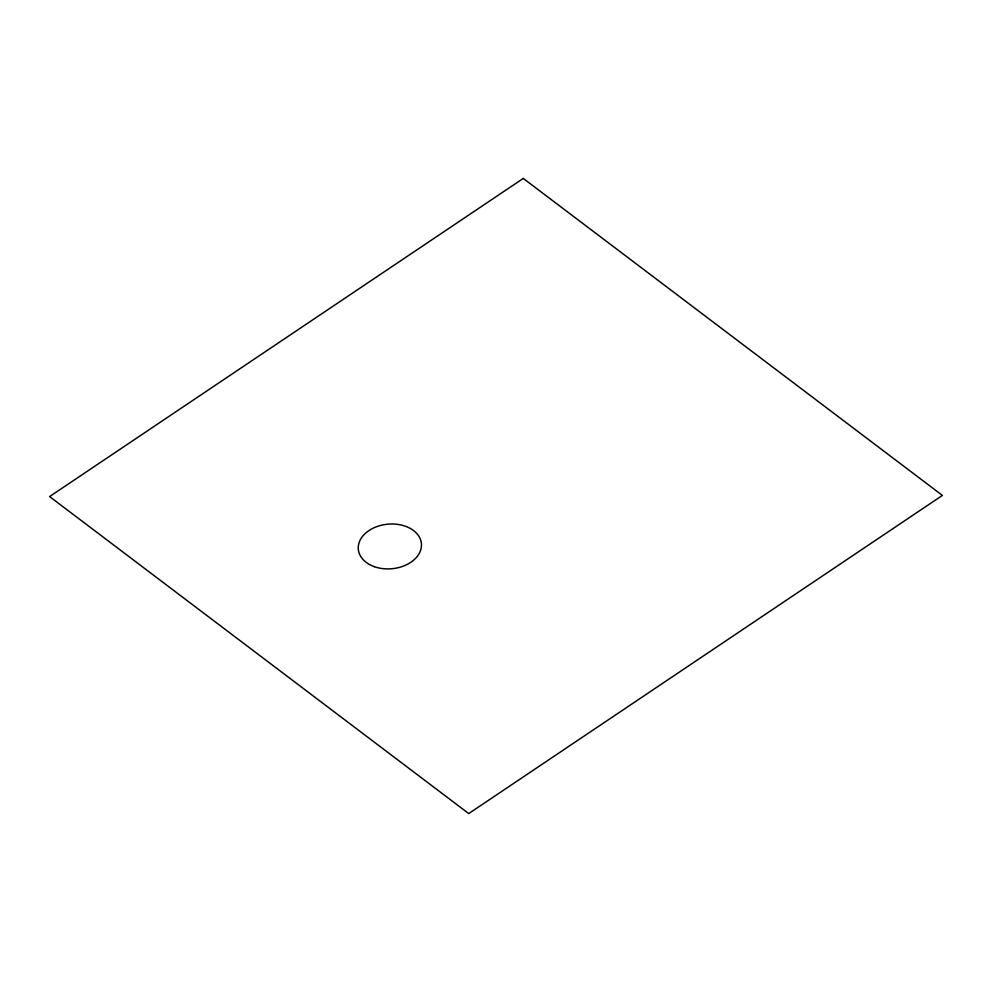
<?xml version="1.0" encoding="UTF-8"?>
<svg xmlns="http://www.w3.org/2000/svg" width="992" height="992" viewBox="0 0 992 992"><rect width="100%" height="100%" fill="white"/><g stroke="black" fill="none" stroke-linecap="round" stroke-linejoin="round"><path stroke-width="1.49" d="M523.268 178.424L49.6 496.583L468.732 813.576L942.4 495.417L523.268 178.424M374.331 566.668A31.682 22.37 -5.1 0 0 421.476 544.819A31.682 22.37 -5.1 0 0 373.761 527.88A31.682 22.37 -5.1 0 0 374.331 566.668"/></g></svg>
